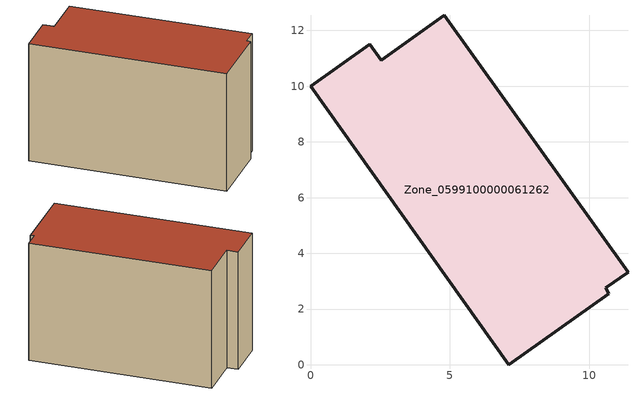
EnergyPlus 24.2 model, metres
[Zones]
Zone_0599100000061262
 floor ground (C_G): 7.12,0 0,9.99 2.12,11.51 2.53,10.92 4.8,12.55 11.39,3.32 10.59,2.76 10.71,2.56 z0
 wall outside (C_F): 2.53,10.92 2.12,11.51 0,9.99 7.12,0 10.71,2.56 10.59,2.76 11.39,3.32 4.8,12.55 2.53,10.92 z0:7.72
 roof outside (C_R): 11.39,3.32 4.8,12.55 2.53,10.92 2.12,11.51 0,9.99 7.12,0 10.71,2.56 10.59,2.76 z7.72
[BUILDING]
Pand.0599100000061262: North Axis=0; Terrain=City; Loads Convergence Tolerance Value=0.04; Temperature Convergence Tolerance Value=0.4; Solar Distribution=FullExterior; Maximum Number of Warmup Days=25; Minimum Number of Warmup Days=1
[Site:Location]
Rotterdam.The.Hague.AP_ZH_NLD Design_Conditions: Latitude=51.96; Longitude=4.45; Time Zone=1; Elevation=-4.5
[SITE:GROUNDTEMPERATURE:BUILDINGSURFACE]
18, 18, 18, 18, 18, 18, 18, 18, 18, 18, 18, 18
[MATERIAL] Thermal Absorptance=0.9; Solar Absorptance=0.7; Visible Absorptance=0.7
Name | Roughness | Thickness | Conductivity | Density | Specific Heat
G.TI.1975-1991 | MediumSmooth | 0.15 | 0.288461 | 540 | 1210
F.TI.1975-1991 | Rough | 0.3 | 0.230769 | 1920 | 840
R.TI.1975-1991 | MediumRough | 0.2 | 0.153846 | 1500 | 1000
[CONSTRUCTION]
C_G: G.TI.1975-1991
C_F: F.TI.1975-1991
C_R: R.TI.1975-1991
[ZONE]
Zone_0599100000061262: Type=1; Multiplier=1; Ceiling Height=Autocalculate; Volume=Autocalculate; Floor Area=autocalculate; Part of Total Floor Area=Yes
[ZONEINFILTRATION:DESIGNFLOWRATE]
Infil_Zone_0599100000061262: Zone or ZoneList or Space or SpaceList=Zone_0599100000061262; Schedule=AlwaysOn; Design Flow Rate Calculation Method=Flow/Area; Flow Rate per Floor Area=0.003; Constant Term Coefficient=1; Temperature Term Coefficient=0; Velocity Term Coefficient=0; Velocity Squared Term Coefficient=0
[HVACTEMPLATE:ZONE:IDEALLOADSAIRSYSTEM]
Zone_0599100000061262: Maximum Heating Supply Air Temperature=50; Minimum Cooling Supply Air Temperature=13; Maximum Heating Supply Air Humidity Ratio=0.0156; Minimum Cooling Supply Air Humidity Ratio=0.0077; Heating Limit=NoLimit; Cooling Limit=NoLimit; Dehumidification Control Type=ConstantSensibleHeatRatio; Cooling Sensible Heat Ratio=0.7; Dehumidification Setpoint=60; Humidification Control Type=None; Humidification Setpoint=30; Outdoor Air Method=None; Outdoor Air Flow Rate per Person=0.00944; Outdoor Air Flow Rate per Zone Floor Area=0; Outdoor Air Flow Rate per Zone=0; Demand Controlled Ventilation Type=None; Outdoor Air Economizer Type=NoEconomizer; Heat Recovery Type=None; Sensible Heat Recovery Effectiveness=0.7; Latent Heat Recovery Effectiveness=0.65
[ZONECONTROL:THERMOSTAT]
ThermostatControl_Zone_0599100000061262: Zone or ZoneList=Zone_0599100000061262; Control Type Schedule=DualSetpointControlType; Control 1=Thermostat_Zone_0599100000061262; Temperature Difference Between Cutout And Setpoint=0
[THERMOSTATSETPOINT:DUALSETPOINT]
Thermostat_Zone_0599100000061262: Heating Setpoint Temperature Schedule=HeatingSetpoint_Zone_0599100000061262; Cooling Setpoint Temperature Schedule=CoolingSetpoint_Zone_0599100000061262
[SCHEDULE:COMPACT]
HeatingSetpoint_Zone_0599100000061262: Through: 12/31, For: AllDays, Until: 24:00, 21
CoolingSetpoint_Zone_0599100000061262: Through: 12/31, For: AllDays, Until: 24:00, 24
DualSetpointControlType: Through: 12/31, For: AllDays, Until: 24:00, 4
AlwaysOn: Through: 12/31, For: AllDays, Until: 24:00, 1
